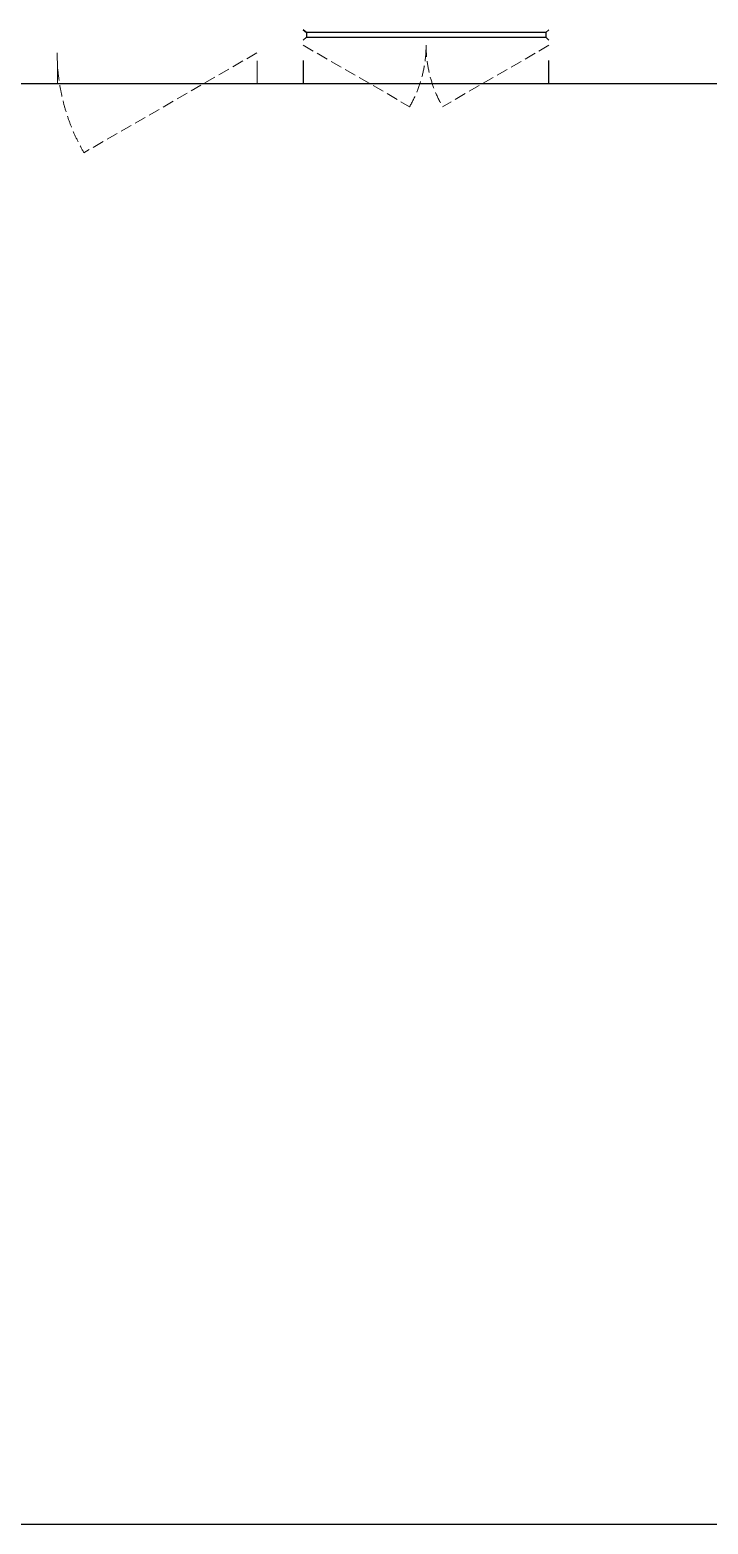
# Model space of a CAD drawing. Extents: x 2803505 to 5851001, y -1372902 to 24339.
# Drawn here: x 3458132 to 3462548, y -718954 to -709223 of the extents above; entities that cross this region are included whole.
import ezdxf
from ezdxf.xclip import XClip

# ---------------------------------------------------------------- set-up
doc = ezdxf.new("R2010")
doc.units = 0
doc.header["$LTSCALE"] = 1000
doc.header["$MEASUREMENT"] = 0
doc.header["$XCLIPFRAME"] = 2
doc.linetypes.add('DASH', pattern=[0.35, 0.25, -0.1])
doc.linetypes.add('DOTE', pattern=[2.42, 2, -0.2, 0.02, -0.2])
doc.layers.get('0').update_dxf_attribs({"linetype": 'CONTINUOUS'})
for name, color, linetype in [('!!电气', 1, 'CONTINUOUS'), ('3-栏杆1', 252, 'CONTINUOUS'), ('看线', 185, 'CONTINUOUS')]:
    doc.layers.add(name, color=color, linetype=linetype)
doc.layers.add('DOTE', color=19, linetype='DOTE', lineweight=9)
doc.layers.add('WINDOW', color=146, linetype='CONTINUOUS', lineweight=20)

# ---------------------------------------------------------------- blocks, each defined once
blk = doc.blocks.new('A$C74D73064')
at = {"layer": 'DOTE', "color": 252}
blk.add_line((196116, 26519.3), (-86385.2, 26519.3), dxfattribs=at)
blk = doc.blocks.new('A$C7F3A17C0')
ref = blk.add_blockref('A$C74D73064', (61886.3, 6790.9))
XClip(ref).set_block_clipping_path([(-52083.8042452353, 10173.6344749072), (1916.1826223061, 29673.6344737304)])
blk = doc.blocks.new('ASDFSD')
at = {"layer": '3-栏杆1', "color": 5}
for p, q in [((681762.6, 334937.5), (681742.3, 334955.3)), ((681742.3, 334955.3), (681762.6, 334937.5)), ((683322.1, 334937.5), (681762.6, 334937.5)), ((681762.6, 334937.5), (681762.6, 334908.3)), ((683322.1, 334937.5), (683342.3, 334955.3)), ((683342.3, 334955.3), (683322.1, 334937.5)), ((683322.1, 334937.5), (683322.1, 334908.3)), ((681742.3, 334888.4), (681762.6, 334908.3)), ((681762.6, 334908.2), (683322.1, 334908.2)), ((683322.1, 334908.3), (683342.3, 334888.4)), ((683342.3, 334888.4), (683322.1, 334908.3))]:
    blk.add_line(p, q, dxfattribs=at)
blk = doc.blocks.new('A$C1C403CBE')
at = {"color": 252, "const_width": 8}
for points in [[(33350, -100), (33350, -250), (33650, -250), (33650, -100)], [(34950, -100), (34950, -250), (35250, -250), (35250, -100)]]:
    blk.add_lwpolyline(points, dxfattribs=at)
at = {"layer": 'WINDOW', "color": 252, "linetype": 'DASH', "ltscale": 0.3}
for points in [[(34948.1, -50), (33822.2, -700, -0.131652), (33648.1, -50)], [(35250, 0), (35942.8, -400, 0.131652), (36050, 0)], [(36850, 0), (36157.2, -400, -0.131652), (36050, 0)]]:
    blk.add_lwpolyline(points, format="xyb", dxfattribs=at)
at = {"layer": '看线', "color": 252, "ltscale": 0.5}
for points in [[(35250, -100), (35250, -250), (36850, -250), (36850, -100)], [(33650, -250), (34950, -250)], [(35250, -250), (39750, -250)]]:
    blk.add_lwpolyline(points, dxfattribs=at)
at = {"color": 252}
blk.add_blockref('ASDFSD', (-646492.3, -334855.3), dxfattribs=at)

msp = doc.modelspace()

# ---------------------------------------------------------------- linework, layer by layer
at = {"layer": '!!电气', "color": 252}
msp.add_line((3412859.7, -718953.6), (3486464.6, -718953.6), dxfattribs=at)

# ---------------------------------------------------------------- block references
at = {"layer": '!!电气'}
for name, p in [('A$C7F3A17C0', (3244659.7, -747653.6)), ('A$C1C403CBE', (3424662.1, -709322.9))]:
    msp.add_blockref(name, p, dxfattribs=at)

doc.saveas('drawing.dxf')
